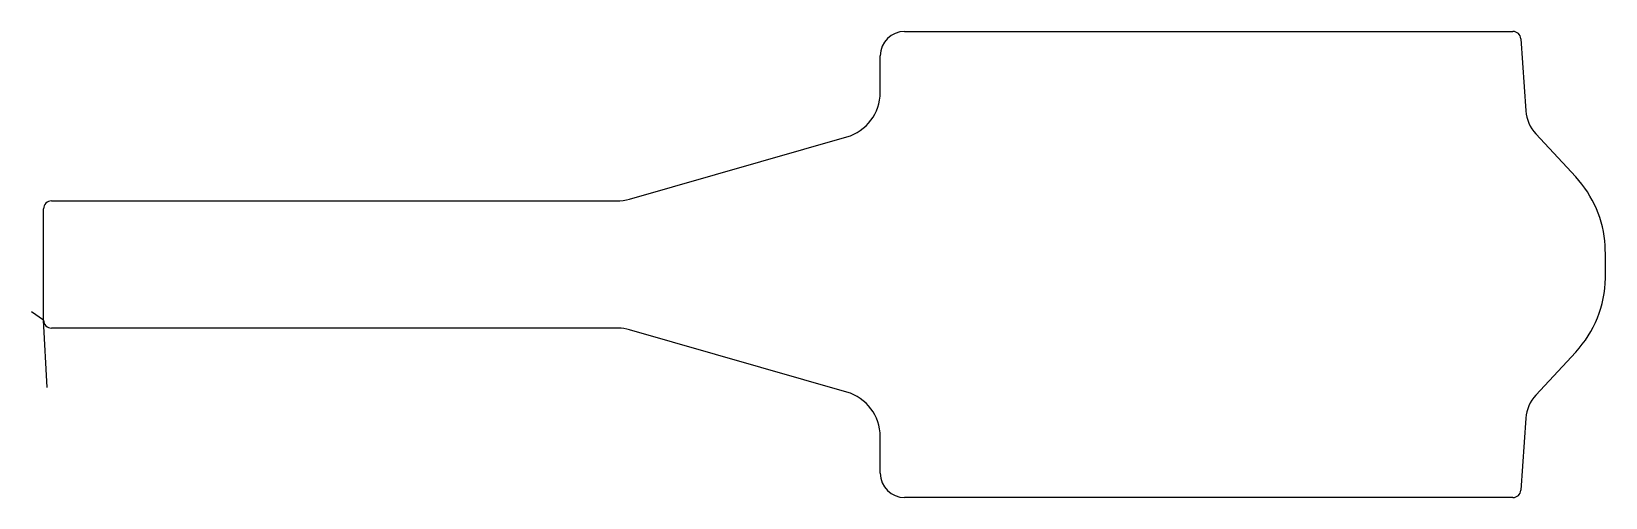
# Model space of a CAD drawing. Header units: metres. Extents: x 11 to 1013, y 19 to 316.
import ezdxf

# ---------------------------------------------------------------- set-up
doc = ezdxf.new("R2010")
doc.units = ezdxf.units.M

msp = doc.modelspace()

# ---------------------------------------------------------------- linework, layer by layer
at = {"layer": 'TOOL_0'}
for p, q in [((567, 316.001), (954.179, 316.001)), ((959.167, 311.35), (962.384, 265.349)), ((551.5, 277.134), (551.5, 300.501)), ((968.716, 250.717), (994.095, 223.31)), ((391.915, 209.144), (530.131, 248.777)), ((19, 132.001), (19, 203.001)), ((24, 208.001), (383.784, 208.001)), ((18.999, 132.004), (11.303, 137.273)), ((21.27, 89.199), (19, 132.001)), ((384.812, 126.986), (23.999, 127.004)), ((530.13, 86.228), (391.914, 125.861)), ((994.095, 111.695), (968.715, 84.288)), ((962.383, 69.656), (959.166, 23.655)), ((551.499, 34.504), (551.499, 57.871)), ((954.178, 19.004), (566.999, 19.004))]:
    msp.add_line(p, q, dxfattribs=at)
for centre, radius, start, end in [((567, 300.501), 15.5, 90, 180), ((954.167, 310.988), 5.013, 4.140989, 89.862847), ((521.921, 277.193), 29.578, 286.115155, 359.885715), ((986.403, 267.057), 24.08, 184.067477, 222.733061), ((941.975, 175.07), 71.018, 3.61433, 42.786001), ((24, 203.001), 5, 90, 180), ((383.784, 237.501), 29.5, 270, 285.999554), ((632.764, 166.641), 380.307, 358.824043, 1.944748), ((941.806, 160.012), 71.195, 317.260906, 359.053541), ((23.999, 132.004), 5, 180, 270), ((383.686, 96.896), 30.111, 74.141903, 87.856931), ((521.921, 57.812), 29.578, 0.114289, 73.886706), ((986.402, 67.948), 24.08, 137.266939, 175.932523), ((566.999, 34.504), 15.5, 180, 270), ((954.166, 24.017), 5.013, 270.137153, 355.859011)]:
    msp.add_arc(centre, radius, start, end, dxfattribs=at)

doc.saveas('drawing.dxf')
